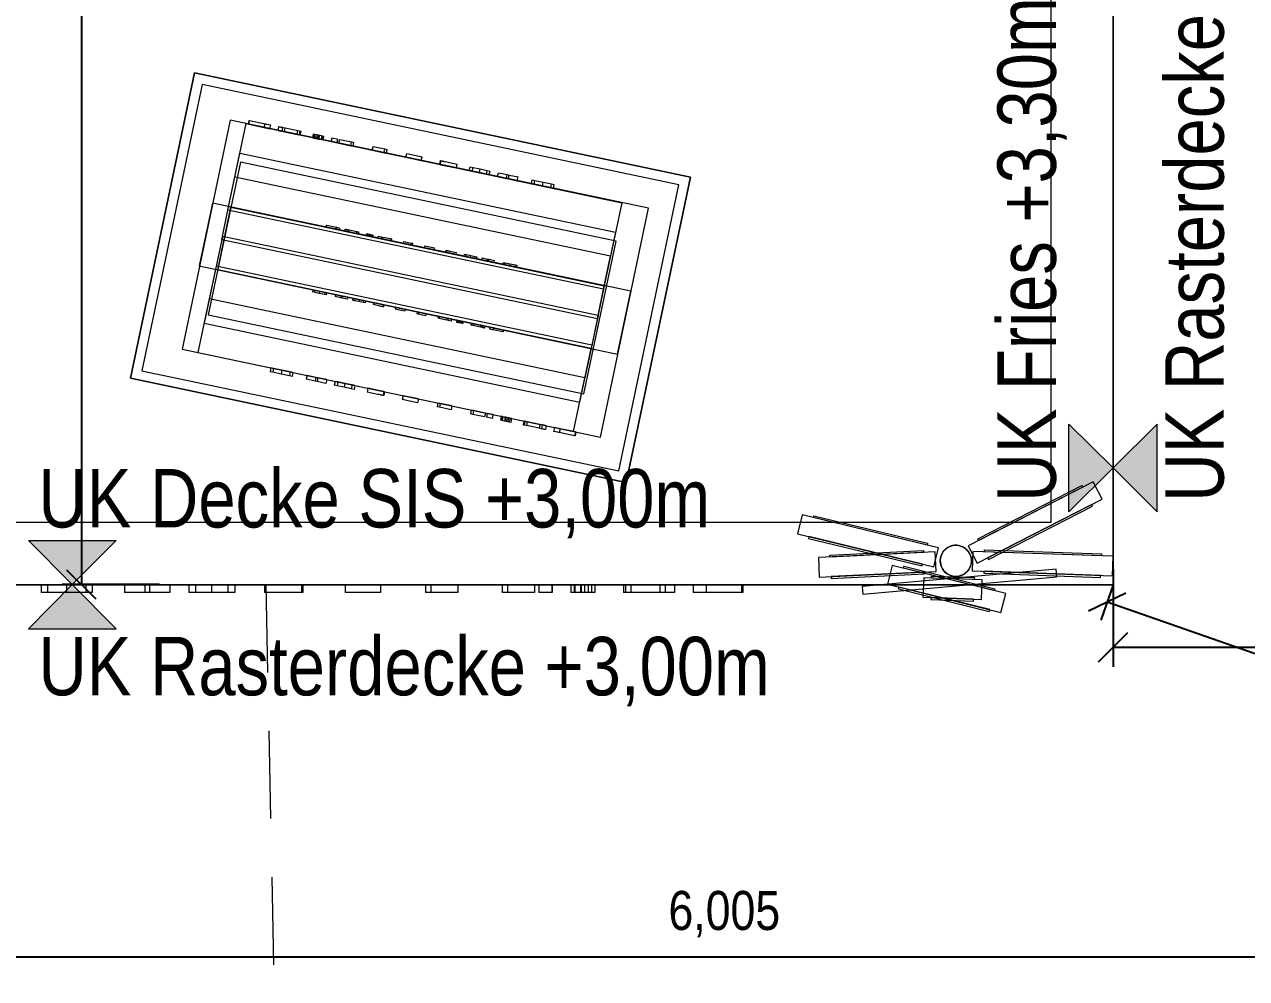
# Model space of a CAD drawing. Header units: millimetres. Extents: x 2027740 to 2136289, y -1533552 to -1491502.
# Drawn here: x 2064800 to 2067936, y -1504757 to -1502310 of the extents above; entities that cross this region are included whole.
import ezdxf
from ezdxf.enums import TextEntityAlignment as Align

# ---------------------------------------------------------------- set-up
doc = ezdxf.new("R2010")
doc.units = ezdxf.units.MM
doc.header["$MEASUREMENT"] = 0
doc.linetypes.add('DGN Style 2', pattern=[375.045563, 225.027338, -150.018225])
for name, color, linetype, lineweight in [('10_Einrichtung', 7, 'Continuous', 0), ('13_Ladenbau', 94, 'Continuous', 0), ('26_Deckenfries', 251, 'DGN Style 2', 13)]:
    doc.layers.add(name, color=color, linetype=linetype, lineweight=lineweight)
doc.styles.add('Rossmann', font='ARIALN.TTF', dxfattribs={"height": 100})
doc.styles.add('Style-Arial Narrow', font='ARIALN.TTF')
doc.dimstyles.new('Rossmann', dxfattribs={"dimtxt": 100, "dimasz": 75, "dimexe": 50, "dimexo": 0.0625, "dimgap": 50, "dimtad": 1, "dimdec": 3, "dimlfac": 0.001, "dimzin": 3, "dimtxsty": 'Rossmann', "dimcen": 0, "dimadec": 3, "dimazin": 0, "dimtfac": 1, "dimtdec": 0, "dimtofl": 0, "dimtmove": 0, "dimatfit": 1, "dimfxl": 200, "dimfxlon": 1, "dimfrac": 2, "dimtolj": 1, "dimtzin": 3, "dimarcsym": 0})

# ---------------------------------------------------------------- blocks, each defined once
blk = doc.blocks.new('*U40')
at = {"layer": '26_Deckenfries', "color": 132, "linetype": 'Continuous', "flags": 128}
for points in [[(-833.5, -6.4), (-945.9, 106.7), (-721, 106.7)], [(-833.5, -6.4), (-945.9, -119.4), (-721, -119.4)]]:
    blk.add_lwpolyline(points, close=True, dxfattribs=at)
at = {"layer": '26_Deckenfries', "color": 132, "linetype": 'Continuous', "extrusion": (0, 0, -1)}
blk.add_solid([(833.5, -6.4), (945.9, 106.7), (721, 106.7)], dxfattribs=at)
at = {"layer": '26_Deckenfries', "color": 132, "linetype": 'Continuous'}
blk.add_solid([(-833.5, -6.4), (-945.9, -119.4), (-721, -119.4)], dxfattribs=at)
at = {"layer": '26_Deckenfries', "color": 132, "style": 'Rossmann'}
for s, p in [('UK Fries +3,30m', (-920.2, 215.3)), ('UK Rasterdecke +3,00m', (-920.2, -215.3))]:
    blk.add_text(s, height=150, dxfattribs=at).set_placement(p, align=Align.MIDDLE_LEFT)
blk = doc.blocks.new('*U41')
at = {"layer": '26_Deckenfries', "color": 132, "linetype": 'Continuous', "flags": 128}
for points in [[(-833.5, -6.4), (-945.9, 106.7), (-721, 106.7)], [(-833.5, -6.4), (-945.9, -119.4), (-721, -119.4)]]:
    blk.add_lwpolyline(points, close=True, dxfattribs=at)
at = {"layer": '26_Deckenfries', "color": 132, "linetype": 'Continuous', "extrusion": (0, 0, -1)}
blk.add_solid([(833.5, -6.4), (945.9, 106.7), (721, 106.7)], dxfattribs=at)
at = {"layer": '26_Deckenfries', "color": 132, "linetype": 'Continuous'}
blk.add_solid([(-833.5, -6.4), (-945.9, -119.4), (-721, -119.4)], dxfattribs=at)
at = {"layer": '26_Deckenfries', "color": 132, "style": 'Rossmann'}
for s, p in [('UK Decke SIS +3,00m', (-920.2, 215.3)), ('UK Rasterdecke +3,00m', (-920.2, -215.3))]:
    blk.add_text(s, height=150, dxfattribs=at).set_placement(p, align=Align.MIDDLE_LEFT)
blk = doc.blocks.new('_Oblique')
at = {"color": 0, "linetype": 'ByBlock', "lineweight": -2}
blk.add_line((0.5, 0.5), (-0.5, -0.5), dxfattribs=at)
blk = doc.blocks.new('*D66')
at = {"layer": '10_Einrichtung', "color": 0, "linetype": 'ByBlock', "lineweight": -2, "transparency": 16777216}
for p, q in [((2063593.1, -1499842), (2063593.1, -1500092)), ((2067593.1, -1500242), (2067593.1, -1499992))]:
    blk.add_line(p, q, dxfattribs=at)
at = {"layer": '10_Einrichtung', "color": 0, "lineweight": -2, "transparency": 16777216}
blk.add_line((2067593.1, -1500042), (2063593.1, -1500042), dxfattribs=at)
at = {"layer": 'Defpoints', "color": 0, "lineweight": 0, "transparency": 16777216}
for p in [(2063593.1, -1498747), (2063593.1, -1500042), (2067593.1, -1503747.6)]:
    blk.add_point(p, dxfattribs=at)
at = {"layer": '10_Einrichtung', "color": 0, "lineweight": -2, "transparency": 16777216, "xscale": 75, "yscale": 75, "zscale": 75, "rotation": 180}
blk.add_blockref('_Oblique', (2063593.1, -1500042), dxfattribs=at)
at = {"layer": '10_Einrichtung', "color": 0, "lineweight": -2, "transparency": 16777216, "xscale": 75, "yscale": 75, "zscale": 75}
blk.add_blockref('_Oblique', (2067593.1, -1500042), dxfattribs=at)
at = {"layer": '10_Einrichtung', "color": 0, "transparency": 16777216, "insert": (2065593.1, -1499931.9), "char_height": 100, "attachment_point": 5, "style": 'Style-Arial Narrow'}
blk.add_mtext('\\A1;4,000', dxfattribs=at)
blk = doc.blocks.new('*D67')
at = {"layer": '10_Einrichtung', "color": 0, "linetype": 'ByBlock', "lineweight": -2, "transparency": 16777216}
for p, q in [((2065146.6, -1498747), (2064896.6, -1498747)), ((2065146.6, -1503747), (2064896.6, -1503747))]:
    blk.add_line(p, q, dxfattribs=at)
at = {"layer": '10_Einrichtung', "color": 0, "lineweight": -2, "transparency": 16777216}
blk.add_line((2064946.6, -1498747), (2064946.6, -1503747), dxfattribs=at)
at = {"layer": 'Defpoints', "color": 0, "lineweight": 0, "transparency": 16777216}
for p in [(2069438.2, -1498747), (2064946.6, -1503747), (2067518.2, -1503747)]:
    blk.add_point(p, dxfattribs=at)
at = {"layer": '10_Einrichtung', "color": 0, "lineweight": -2, "transparency": 16777216, "xscale": 75, "yscale": 75, "zscale": 75}
for p, rotation in [((2064946.6, -1498747), 90), ((2064946.6, -1503747), 270)]:
    blk.add_blockref('_Oblique', p, dxfattribs=dict(at, rotation=rotation))
at = {"layer": '10_Einrichtung', "color": 0, "transparency": 16777216, "insert": (2064836.5, -1501247), "char_height": 100, "attachment_point": 5, "rotation": 90, "style": 'Style-Arial Narrow'}
blk.add_mtext('\\A1;5,000', dxfattribs=at)
blk = doc.blocks.new('*D69')
at = {"layer": '10_Einrichtung', "color": 0, "linetype": 'ByBlock', "lineweight": -2, "transparency": 16777216}
for p, q in [((2070168.7, -1500792.7), (2070168.7, -1501042.7)), ((2067593.1, -1501192.7), (2067593.1, -1500942.7))]:
    blk.add_line(p, q, dxfattribs=at)
at = {"layer": '10_Einrichtung', "color": 0, "lineweight": -2, "transparency": 16777216}
blk.add_line((2067593.1, -1500992.7), (2070168.7, -1500992.7), dxfattribs=at)
at = {"layer": 'Defpoints', "color": 0, "lineweight": 0, "transparency": 16777216}
for p in [(2070168.7, -1500687), (2070168.7, -1500992.7), (2067593.1, -1503747.6)]:
    blk.add_point(p, dxfattribs=at)
at = {"layer": '10_Einrichtung', "color": 0, "lineweight": -2, "transparency": 16777216, "xscale": 75, "yscale": 75, "zscale": 75, "rotation": 180}
blk.add_blockref('_Oblique', (2067593.1, -1500992.7), dxfattribs=at)
at = {"layer": '10_Einrichtung', "color": 0, "lineweight": -2, "transparency": 16777216, "xscale": 75, "yscale": 75, "zscale": 75}
blk.add_blockref('_Oblique', (2070168.7, -1500992.7), dxfattribs=at)
at = {"layer": '10_Einrichtung', "color": 0, "transparency": 16777216, "insert": (2068880.9, -1500882.6), "char_height": 100, "attachment_point": 5, "style": 'Style-Arial Narrow'}
blk.add_mtext('\\A1;2,576', dxfattribs=at)
blk = doc.blocks.new('*D90')
at = {"layer": '10_Einrichtung', "color": 0, "linetype": 'ByBlock', "lineweight": -2, "transparency": 16777216}
for p, q in [((2067593.1, -1503707.6), (2067593.1, -1503957.6)), ((2069468.2, -1504107.6), (2069468.2, -1503857.6))]:
    blk.add_line(p, q, dxfattribs=at)
at = {"layer": '10_Einrichtung', "color": 0, "linetype": 'Continuous', "lineweight": -2, "transparency": 16777216}
blk.add_line((2067593.1, -1503907.6), (2069468.2, -1503907.6), dxfattribs=at)
at = {"layer": 'Defpoints', "color": 0, "linetype": 'Continuous', "lineweight": 0, "transparency": 16777216}
for p in [(2067593.1, -1503447.4), (2069468.2, -1503907.6), (2069468.2, -1504397)]:
    blk.add_point(p, dxfattribs=at)
at = {"layer": '10_Einrichtung', "color": 0, "linetype": 'Continuous', "lineweight": -2, "transparency": 16777216, "xscale": 75, "yscale": 75, "zscale": 75, "rotation": 180}
blk.add_blockref('_Oblique', (2067593.1, -1503907.6), dxfattribs=at)
at = {"layer": '10_Einrichtung', "color": 0, "linetype": 'Continuous', "lineweight": -2, "transparency": 16777216, "xscale": 75, "yscale": 75, "zscale": 75}
blk.add_blockref('_Oblique', (2069468.2, -1503907.6), dxfattribs=at)
at = {"layer": '10_Einrichtung', "color": 0, "linetype": 'Continuous', "transparency": 16777216, "insert": (2068530.7, -1503797.5), "char_height": 100, "attachment_point": 5, "style": 'Style-Arial Narrow'}
blk.add_mtext('\\A1;1,875', dxfattribs=at)
blk = doc.blocks.new('*D159')
at = {"layer": '10_Einrichtung', "color": 0, "linetype": 'ByBlock', "lineweight": -2, "transparency": 16777216}
for p, q in [((2067593.1, -1503747.6), (2067561.4, -1503838.4)), ((2069468.2, -1504397.1), (2069434.9, -1504492.5))]:
    blk.add_line(p, q, dxfattribs=at)
at = {"layer": '10_Einrichtung', "color": 0, "lineweight": -2, "transparency": 16777216}
blk.add_line((2067577.9, -1503791.2), (2069451.4, -1504445.2), dxfattribs=at)
at = {"layer": 'Defpoints', "color": 0, "lineweight": 0, "transparency": 16777216}
for p in [(2067593.1, -1503747.6), (2069468.2, -1504397), (2069451.4, -1504445.2)]:
    blk.add_point(p, dxfattribs=at)
at = {"layer": '10_Einrichtung', "color": 0, "lineweight": -2, "transparency": 16777216, "xscale": 75, "yscale": 75, "zscale": 75}
for p, rotation in [((2067577.9, -1503791.2), 160.7543123008856), ((2069451.4, -1504445.2), 340.7543123008857)]:
    blk.add_blockref('_Oblique', p, dxfattribs=dict(at, rotation=rotation))
at = {"layer": '10_Einrichtung', "color": 0, "transparency": 16777216, "insert": (2068550.9, -1504014.3), "char_height": 100, "attachment_point": 5, "rotation": 340.7543, "style": 'Style-Arial Narrow'}
blk.add_mtext('\\A1;1,984', dxfattribs=at)
blk = doc.blocks.new('*D620')
at = {"layer": '13_Ladenbau', "color": 0, "linetype": 'ByBlock', "lineweight": -2, "transparency": 16777216}
for p, q in [((2063593.1, -1504502.2), (2063593.1, -1504752.2)), ((2069598.2, -1504502.2), (2069598.2, -1504752.2))]:
    blk.add_line(p, q, dxfattribs=at)
at = {"layer": '13_Ladenbau', "color": 0, "lineweight": -2, "transparency": 16777216}
blk.add_line((2069598.2, -1504702.2), (2063593.1, -1504702.2), dxfattribs=at)
at = {"layer": 'Defpoints', "color": 0, "lineweight": 0, "transparency": 16777216}
for p in [(2063593.1, -1504297), (2069598.2, -1504297), (2063593.1, -1504702.2)]:
    blk.add_point(p, dxfattribs=at)
at = {"layer": '13_Ladenbau', "color": 0, "lineweight": -2, "transparency": 16777216, "xscale": 75, "yscale": 75, "zscale": 75, "rotation": 180}
blk.add_blockref('_Oblique', (2063593.1, -1504702.2), dxfattribs=at)
at = {"layer": '13_Ladenbau', "color": 0, "lineweight": -2, "transparency": 16777216, "xscale": 75, "yscale": 75, "zscale": 75}
blk.add_blockref('_Oblique', (2069598.2, -1504702.2), dxfattribs=at)
at = {"layer": '13_Ladenbau', "color": 0, "transparency": 16777216, "insert": (2066595.7, -1504592.1), "char_height": 100, "attachment_point": 5, "style": 'Style-Arial Narrow'}
blk.add_mtext('\\A1;6,005', dxfattribs=at)
blk = doc.blocks.new('Logo Maybelline_1')
at = {"color": 0, "linetype": 'Continuous', "lineweight": -2, "ltscale": 0.01}
for p, q in [((0.07, 0), (0, 0)), ((0, 0), (0, -0.1)), ((0.29, 0), (0.07, 0)), ((0.07, 0), (0.07, -0.1)), ((0.509, 0), (0.29, 0)), ((0.29, 0), (0.29, -0.1)), ((0.579, 0), (0.509, 0)), ((0.509, 0), (0.509, -0.1)), ((0.579, 0), (0.579, -0.1)), ((1.181, 0), (0.95, 0)), ((0.95, 0), (0.95, -0.1)), ((1.235, 0), (1.181, 0)), ((1.181, 0), (1.181, -0.1)), ((1.465, 0), (1.235, 0)), ((1.235, 0), (1.235, -0.1)), ((1.465, 0), (1.465, -0.1)), ((1.758, 0), (1.684, 0)), ((1.684, 0), (1.684, -0.1)), ((1.942, 0), (1.758, 0)), ((1.758, 0), (1.758, -0.1)), ((2.129, 0), (1.942, 0)), ((1.942, 0), (1.942, -0.1)), ((2.207, 0), (2.129, 0)), ((2.129, 0), (2.129, -0.1)), ((2.207, 0), (2.207, -0.1)), ((2.825, 0), (2.545, 0)), ((2.545, 0), (2.545, -0.1)), ((2.862, 0), (2.825, 0)), ((2.893, 0), (2.862, 0)), ((2.907, 0), (2.893, 0)), ((2.912, 0), (2.907, 0)), ((2.928, 0), (2.912, 0)), ((2.942, 0), (2.928, 0)), ((2.952, 0), (2.942, 0)), ((2.96, 0), (2.952, 0)), ((2.962, 0), (2.96, 0)), ((2.967, 0), (2.962, 0)), ((2.975, 0), (2.967, 0)), ((2.967, 0), (2.967, 0)), ((2.967, 0), (2.967, -0.1)), ((2.977, 0), (2.975, 0)), ((2.982, 0), (2.977, 0)), ((2.983, 0), (2.982, 0)), ((2.983, 0), (2.983, -0.1)), ((3.869, 0), (3.466, 0)), ((3.466, 0), (3.466, -0.1)), ((3.869, 0), (3.869, -0.1)), ((4.441, 0), (4.38, 0)), ((4.38, 0), (4.38, -0.1)), ((4.75, 0), (4.441, 0)), ((4.441, 0), (4.441, -0.1)), ((4.75, 0), (4.75, -0.1)), ((5.316, 0), (5.255, 0)), ((5.255, 0), (5.255, -0.1)), ((5.255, 0), (5.255, 0)), ((5.255, 0), (5.255, -0.1)), ((5.625, 0), (5.316, 0)), ((5.316, 0), (5.316, -0.1)), ((5.625, 0), (5.625, -0.1)), ((5.824, 0), (5.674, 0)), ((5.674, 0), (5.674, -0.1)), ((5.826, 0), (5.824, 0)), ((5.824, 0), (5.824, -0.1)), ((5.826, 0), (5.826, -0.1)), ((6.077, 0), (6.04, 0)), ((6.04, 0), (6.04, -0.1)), ((6.086, 0), (6.077, 0)), ((6.077, 0), (6.077, -0.1)), ((6.148, 0), (6.086, 0)), ((6.086, 0), (6.086, -0.1)), ((6.148, 0), (6.148, -0.1)), ((6.157, 0), (6.148, 0)), ((6.194, 0), (6.157, 0)), ((6.157, 0), (6.157, -0.1)), ((6.235, 0), (6.194, 0)), ((6.194, 0), (6.194, -0.1)), ((6.236, 0), (6.235, 0)), ((6.235, 0), (6.235, -0.1)), ((6.274, 0), (6.236, 0)), ((6.236, 0), (6.236, -0.1)), ((6.312, 0), (6.274, 0)), ((6.274, 0), (6.274, -0.1)), ((6.312, 0), (6.312, -0.1)), ((6.662, 0), (6.639, 0)), ((6.639, 0), (6.639, -0.1)), ((6.723, 0), (6.662, 0)), ((6.662, 0), (6.662, -0.1)), ((7.053, 0), (6.723, 0)), ((6.723, 0), (6.723, -0.1)), ((7.114, 0), (7.053, 0)), ((7.053, 0), (7.053, -0.1)), ((7.114, 0), (7.114, -0.1)), ((7.133, 0), (7.114, 0)), ((7.156, 0), (7.133, 0)), ((7.167, 0), (7.156, 0)), ((7.172, 0), (7.167, 0)), ((7.186, 0), (7.172, 0)), ((7.197, 0), (7.186, 0)), ((7.202, 0), (7.197, 0)), ((7.207, 0), (7.202, 0)), ((7.214, 0), (7.207, 0)), ((7.219, 0), (7.214, 0)), ((7.221, 0), (7.219, 0)), ((7.221, 0), (7.221, -0.1)), ((7.538, 0), (7.435, 0)), ((7.435, 0), (7.435, -0.1)), ((7.546, 0), (7.538, 0)), ((7.563, 0), (7.546, 0)), ((7.578, 0), (7.563, 0)), ((7.584, 0), (7.578, 0)), ((7.987, 0), (7.584, 0)), ((7.584, 0), (7.584, -0.1)), ((7.987, 0), (7.987, -0.1)), ((7.994, 0), (7.987, 0)), ((8, 0), (7.994, 0)), ((7.994, 0), (7.994, -0.1)), ((8, 0), (8, -0.1)), ((0.07, -0.1), (0, -0.1)), ((0.29, -0.1), (0.07, -0.1)), ((0.509, -0.1), (0.29, -0.1)), ((0.579, -0.1), (0.509, -0.1)), ((1.181, -0.1), (0.95, -0.1)), ((1.235, -0.1), (1.181, -0.1)), ((1.465, -0.1), (1.235, -0.1)), ((1.758, -0.1), (1.684, -0.1)), ((1.942, -0.1), (1.758, -0.1)), ((2.129, -0.1), (1.942, -0.1)), ((2.207, -0.1), (2.129, -0.1)), ((2.825, -0.1), (2.545, -0.1)), ((2.862, -0.1), (2.825, -0.1)), ((2.893, -0.1), (2.862, -0.1)), ((2.907, -0.1), (2.893, -0.1)), ((2.912, -0.1), (2.907, -0.1)), ((2.928, -0.1), (2.912, -0.1)), ((2.942, -0.1), (2.928, -0.1)), ((2.952, -0.1), (2.942, -0.1)), ((2.96, -0.1), (2.952, -0.1)), ((2.962, -0.1), (2.96, -0.1)), ((2.967, -0.1), (2.962, -0.1)), ((2.975, -0.1), (2.967, -0.1)), ((2.967, -0.1), (2.967, -0.1)), ((2.977, -0.1), (2.975, -0.1)), ((2.982, -0.1), (2.977, -0.1)), ((2.983, -0.1), (2.982, -0.1)), ((3.869, -0.1), (3.466, -0.1)), ((4.441, -0.1), (4.38, -0.1)), ((4.75, -0.1), (4.441, -0.1)), ((5.316, -0.1), (5.255, -0.1)), ((5.255, -0.1), (5.255, -0.1)), ((5.625, -0.1), (5.316, -0.1)), ((5.824, -0.1), (5.674, -0.1)), ((5.826, -0.1), (5.824, -0.1)), ((6.077, -0.1), (6.04, -0.1)), ((6.086, -0.1), (6.077, -0.1)), ((6.148, -0.1), (6.086, -0.1)), ((6.157, -0.1), (6.148, -0.1)), ((6.194, -0.1), (6.157, -0.1)), ((6.235, -0.1), (6.194, -0.1)), ((6.236, -0.1), (6.235, -0.1)), ((6.274, -0.1), (6.236, -0.1)), ((6.312, -0.1), (6.274, -0.1)), ((6.662, -0.1), (6.639, -0.1)), ((6.723, -0.1), (6.662, -0.1)), ((7.053, -0.1), (6.723, -0.1)), ((7.114, -0.1), (7.053, -0.1)), ((7.133, -0.1), (7.114, -0.1)), ((7.156, -0.1), (7.133, -0.1)), ((7.167, -0.1), (7.156, -0.1)), ((7.172, -0.1), (7.167, -0.1)), ((7.186, -0.1), (7.172, -0.1)), ((7.197, -0.1), (7.186, -0.1)), ((7.202, -0.1), (7.197, -0.1)), ((7.207, -0.1), (7.202, -0.1)), ((7.214, -0.1), (7.207, -0.1)), ((7.219, -0.1), (7.214, -0.1)), ((7.221, -0.1), (7.219, -0.1)), ((7.538, -0.1), (7.435, -0.1)), ((7.546, -0.1), (7.538, -0.1)), ((7.563, -0.1), (7.546, -0.1)), ((7.578, -0.1), (7.563, -0.1)), ((7.584, -0.1), (7.578, -0.1)), ((7.987, -0.1), (7.584, -0.1)), ((7.994, -0.1), (7.987, -0.1)), ((8, -0.1), (7.994, -0.1))]:
    blk.add_line(p, q, dxfattribs=at)
blk = doc.blocks.new('Logo Maybelline_2_1')
at = {"color": 0, "linetype": 'Continuous', "lineweight": -2, "ltscale": 0.01}
for p, q in [((0.044, 0), (0, 0)), ((0, 0), (0, -0.05)), ((0.181, 0), (0.044, 0)), ((0.044, 0), (0.044, -0.05)), ((0.318, 0), (0.181, 0)), ((0.181, 0), (0.181, -0.05)), ((0.362, 0), (0.318, 0)), ((0.318, 0), (0.318, -0.05)), ((0.362, 0), (0.362, -0.05)), ((0.738, 0), (0.594, 0)), ((0.594, 0), (0.594, -0.05)), ((0.772, 0), (0.738, 0)), ((0.738, 0), (0.738, -0.05)), ((0.916, 0), (0.772, 0)), ((0.772, 0), (0.772, -0.05)), ((0.916, 0), (0.916, -0.05)), ((1.099, 0), (1.052, 0)), ((1.052, 0), (1.052, -0.05)), ((1.214, 0), (1.099, 0)), ((1.099, 0), (1.099, -0.05)), ((1.331, 0), (1.214, 0)), ((1.214, 0), (1.214, -0.05)), ((1.379, 0), (1.331, 0)), ((1.331, 0), (1.331, -0.05)), ((1.379, 0), (1.379, -0.05)), ((1.765, 0), (1.59, 0)), ((1.59, 0), (1.59, -0.05)), ((1.789, 0), (1.765, 0)), ((1.808, 0), (1.789, 0)), ((1.817, 0), (1.808, 0)), ((1.82, 0), (1.817, 0)), ((1.83, 0), (1.82, 0)), ((1.838, 0), (1.83, 0)), ((1.845, 0), (1.838, 0)), ((1.85, 0), (1.845, 0)), ((1.851, 0), (1.85, 0)), ((1.854, 0), (1.851, 0)), ((1.859, 0), (1.854, 0)), ((1.854, 0), (1.854, 0)), ((1.854, 0), (1.854, -0.05)), ((1.861, 0), (1.859, 0)), ((1.864, 0), (1.861, 0)), ((1.864, 0), (1.864, 0)), ((1.864, 0), (1.864, -0.05)), ((2.418, 0), (2.166, 0)), ((2.166, 0), (2.166, -0.05)), ((2.418, 0), (2.418, -0.05)), ((2.776, 0), (2.737, 0)), ((2.737, 0), (2.737, -0.05)), ((2.968, 0), (2.776, 0)), ((2.776, 0), (2.776, -0.05)), ((2.968, 0), (2.968, -0.05)), ((3.323, 0), (3.284, 0)), ((3.284, 0), (3.284, -0.05)), ((3.515, 0), (3.323, 0)), ((3.323, 0), (3.323, -0.05)), ((3.515, 0), (3.515, -0.05)), ((3.64, 0), (3.546, 0)), ((3.546, 0), (3.546, -0.05)), ((3.641, 0), (3.64, 0)), ((3.64, 0), (3.64, -0.05)), ((3.641, 0), (3.641, -0.05)), ((3.798, 0), (3.775, 0)), ((3.775, 0), (3.775, -0.05)), ((3.804, 0), (3.798, 0)), ((3.798, 0), (3.798, -0.05)), ((3.842, 0), (3.804, 0)), ((3.804, 0), (3.804, -0.05)), ((3.842, 0), (3.842, -0.05)), ((3.848, 0), (3.842, 0)), ((3.871, 0), (3.848, 0)), ((3.848, 0), (3.848, -0.05)), ((3.897, 0), (3.871, 0)), ((3.871, 0), (3.871, -0.05)), ((3.922, 0), (3.897, 0)), ((3.897, 0), (3.897, 0)), ((3.897, 0), (3.897, -0.05)), ((3.897, 0), (3.897, -0.05)), ((3.945, 0), (3.922, 0)), ((3.922, 0), (3.922, -0.05)), ((3.945, 0), (3.945, -0.05)), ((4.164, 0), (4.149, 0)), ((4.149, 0), (4.149, -0.05)), ((4.202, 0), (4.164, 0)), ((4.164, 0), (4.164, -0.05)), ((4.408, 0), (4.202, 0)), ((4.202, 0), (4.202, -0.05)), ((4.446, 0), (4.408, 0)), ((4.408, 0), (4.408, -0.05)), ((4.446, 0), (4.446, -0.05)), ((4.458, 0), (4.446, 0)), ((4.472, 0), (4.458, 0)), ((4.479, 0), (4.472, 0)), ((4.483, 0), (4.479, 0)), ((4.491, 0), (4.483, 0)), ((4.498, 0), (4.491, 0)), ((4.501, 0), (4.498, 0)), ((4.504, 0), (4.501, 0)), ((4.509, 0), (4.504, 0)), ((4.512, 0), (4.509, 0)), ((4.513, 0), (4.512, 0)), ((4.513, 0), (4.513, -0.05)), ((4.711, 0), (4.647, 0)), ((4.647, 0), (4.647, -0.05)), ((4.716, 0), (4.711, 0)), ((4.727, 0), (4.716, 0)), ((4.737, 0), (4.727, 0)), ((4.74, 0), (4.737, 0)), ((4.992, 0), (4.74, 0)), ((4.74, 0), (4.74, -0.05)), ((4.992, 0), (4.992, -0.05)), ((4.996, 0), (4.992, 0)), ((5, 0), (4.996, 0)), ((4.996, 0), (4.996, -0.05)), ((5, 0), (5, -0.05)), ((0.044, -0.05), (0, -0.05)), ((0.181, -0.05), (0.044, -0.05)), ((0.318, -0.05), (0.181, -0.05)), ((0.362, -0.05), (0.318, -0.05)), ((0.738, -0.05), (0.594, -0.05)), ((0.772, -0.05), (0.738, -0.05)), ((0.916, -0.05), (0.772, -0.05)), ((1.099, -0.05), (1.052, -0.05)), ((1.214, -0.05), (1.099, -0.05)), ((1.331, -0.05), (1.214, -0.05)), ((1.379, -0.05), (1.331, -0.05)), ((1.765, -0.05), (1.59, -0.05)), ((1.789, -0.05), (1.765, -0.05)), ((1.808, -0.05), (1.789, -0.05)), ((1.817, -0.05), (1.808, -0.05)), ((1.82, -0.05), (1.817, -0.05)), ((1.83, -0.05), (1.82, -0.05)), ((1.838, -0.05), (1.83, -0.05)), ((1.845, -0.05), (1.838, -0.05)), ((1.85, -0.05), (1.845, -0.05)), ((1.851, -0.05), (1.85, -0.05)), ((1.854, -0.05), (1.851, -0.05)), ((1.859, -0.05), (1.854, -0.05)), ((1.854, -0.05), (1.854, -0.05)), ((1.861, -0.05), (1.859, -0.05)), ((1.864, -0.05), (1.861, -0.05)), ((1.864, -0.05), (1.864, -0.05)), ((2.418, -0.05), (2.166, -0.05)), ((2.776, -0.05), (2.737, -0.05)), ((2.968, -0.05), (2.776, -0.05)), ((3.323, -0.05), (3.284, -0.05)), ((3.515, -0.05), (3.323, -0.05)), ((3.64, -0.05), (3.546, -0.05)), ((3.641, -0.05), (3.64, -0.05)), ((3.798, -0.05), (3.775, -0.05)), ((3.804, -0.05), (3.798, -0.05)), ((3.842, -0.05), (3.804, -0.05)), ((3.848, -0.05), (3.842, -0.05)), ((3.871, -0.05), (3.848, -0.05)), ((3.897, -0.05), (3.871, -0.05)), ((3.922, -0.05), (3.897, -0.05)), ((3.897, -0.05), (3.897, -0.05)), ((3.945, -0.05), (3.922, -0.05)), ((4.164, -0.05), (4.149, -0.05)), ((4.202, -0.05), (4.164, -0.05)), ((4.408, -0.05), (4.202, -0.05)), ((4.446, -0.05), (4.408, -0.05)), ((4.458, -0.05), (4.446, -0.05)), ((4.472, -0.05), (4.458, -0.05)), ((4.479, -0.05), (4.472, -0.05)), ((4.483, -0.05), (4.479, -0.05)), ((4.491, -0.05), (4.483, -0.05)), ((4.498, -0.05), (4.491, -0.05)), ((4.501, -0.05), (4.498, -0.05)), ((4.504, -0.05), (4.501, -0.05)), ((4.509, -0.05), (4.504, -0.05)), ((4.512, -0.05), (4.509, -0.05)), ((4.513, -0.05), (4.512, -0.05)), ((4.711, -0.05), (4.647, -0.05)), ((4.716, -0.05), (4.711, -0.05)), ((4.727, -0.05), (4.716, -0.05)), ((4.737, -0.05), (4.727, -0.05)), ((4.74, -0.05), (4.737, -0.05)), ((4.992, -0.05), (4.74, -0.05)), ((4.996, -0.05), (4.992, -0.05)), ((5, -0.05), (4.996, -0.05))]:
    blk.add_line(p, q, dxfattribs=at)
blk = doc.blocks.new('Logo Maybelline_3_1')
at = {"color": 0, "linetype": 'Continuous', "lineweight": -2, "ltscale": 0.01}
for p, q in [((0.158, 0), (0, 0)), ((0, 0), (0, -0.2)), ((0.652, 0), (0.158, 0)), ((0.158, 0), (0.158, -0.2)), ((1.146, 0), (0.652, 0)), ((0.652, 0), (0.652, -0.2)), ((1.303, 0), (1.146, 0)), ((1.146, 0), (1.146, -0.2)), ((1.303, 0), (1.303, -0.2)), ((2.657, 0), (2.138, 0)), ((2.138, 0), (2.138, -0.2)), ((2.779, 0), (2.657, 0)), ((2.657, 0), (2.657, -0.2)), ((3.297, 0), (2.779, 0)), ((2.779, 0), (2.779, -0.2)), ((3.297, 0), (3.297, -0.2)), ((3.955, 0), (3.788, 0)), ((3.788, 0), (3.788, -0.2)), ((4.369, 0), (3.955, 0)), ((3.955, 0), (3.955, -0.2)), ((4.791, 0), (4.369, 0)), ((4.369, 0), (4.369, -0.2)), ((4.966, 0), (4.791, 0)), ((4.791, 0), (4.791, -0.2)), ((4.966, 0), (4.966, -0.2)), ((6.355, 0), (5.726, 0)), ((5.726, 0), (5.726, -0.2)), ((6.44, 0), (6.355, 0)), ((6.509, 0), (6.44, 0)), ((6.541, 0), (6.509, 0)), ((6.553, 0), (6.541, 0)), ((6.588, 0), (6.553, 0)), ((6.618, 0), (6.588, 0)), ((6.643, 0), (6.618, 0)), ((6.66, 0), (6.643, 0)), ((6.665, 0), (6.66, 0)), ((6.675, 0), (6.665, 0)), ((6.676, 0), (6.675, 0)), ((6.675, 0), (6.675, -0.2)), ((6.694, 0), (6.676, 0)), ((6.699, 0), (6.694, 0)), ((6.71, 0), (6.699, 0)), ((6.711, 0), (6.71, 0)), ((6.711, 0), (6.711, -0.2)), ((8.705, 0), (7.799, 0)), ((7.799, 0), (7.799, -0.2)), ((8.705, 0), (8.705, -0.2)), ((9.992, 0), (9.855, 0)), ((9.855, 0), (9.855, -0.2)), ((10.687, 0), (9.992, 0)), ((9.992, 0), (9.992, -0.2)), ((10.687, 0), (10.687, -0.2)), ((11.824, 0), (11.823, 0)), ((11.823, 0), (11.823, -0.2)), ((11.961, 0), (11.824, 0)), ((11.824, 0), (11.824, -0.2)), ((12.655, 0), (11.961, 0)), ((11.961, 0), (11.961, -0.2)), ((12.655, 0), (12.655, -0.2)), ((13.103, 0), (12.766, 0)), ((12.766, 0), (12.766, -0.2)), ((13.108, 0), (13.103, 0)), ((13.103, 0), (13.103, -0.2)), ((13.108, 0), (13.108, -0.2)), ((13.673, 0), (13.589, 0)), ((13.589, 0), (13.589, -0.2)), ((13.694, 0), (13.673, 0)), ((13.673, 0), (13.673, -0.2)), ((13.832, 0), (13.694, 0)), ((13.694, 0), (13.694, -0.2)), ((13.832, 0), (13.832, -0.2)), ((13.853, 0), (13.832, 0)), ((13.937, 0), (13.853, 0)), ((13.853, 0), (13.853, -0.2)), ((14.029, 0), (13.937, 0)), ((13.937, 0), (13.937, -0.2)), ((14.03, 0), (14.029, 0)), ((14.029, 0), (14.029, -0.2)), ((14.118, 0), (14.03, 0)), ((14.03, 0), (14.03, -0.2)), ((14.201, 0), (14.118, 0)), ((14.118, 0), (14.118, -0.2)), ((14.201, 0), (14.201, -0.2)), ((14.989, 0), (14.937, 0)), ((14.937, 0), (14.937, -0.2)), ((15.126, 0), (14.989, 0)), ((14.989, 0), (14.989, -0.2)), ((15.869, 0), (15.126, 0)), ((15.126, 0), (15.126, -0.2)), ((16.006, 0), (15.869, 0)), ((15.869, 0), (15.869, -0.2)), ((16.006, 0), (16.006, -0.2)), ((16.049, 0), (16.006, 0)), ((16.1, 0), (16.049, 0)), ((16.125, 0), (16.1, 0)), ((16.138, 0), (16.125, 0)), ((16.168, 0), (16.138, 0)), ((16.194, 0), (16.168, 0)), ((16.205, 0), (16.194, 0)), ((16.216, 0), (16.205, 0)), ((16.231, 0), (16.216, 0)), ((16.242, 0), (16.231, 0)), ((16.247, 0), (16.242, 0)), ((16.247, 0), (16.247, -0.2)), ((16.96, 0), (16.729, 0)), ((16.729, 0), (16.729, -0.2)), ((16.979, 0), (16.96, 0)), ((17.016, 0), (16.979, 0)), ((17.052, 0), (17.016, 0)), ((17.064, 0), (17.052, 0)), ((17.97, 0), (17.064, 0)), ((17.064, 0), (17.064, -0.2)), ((17.97, 0), (17.97, -0.2)), ((17.987, 0), (17.97, 0)), ((18, 0), (17.987, 0)), ((17.987, 0), (17.987, -0.2)), ((18, 0), (18, -0.2)), ((0.158, -0.2), (0, -0.2)), ((0.652, -0.2), (0.158, -0.2)), ((1.146, -0.2), (0.652, -0.2)), ((1.303, -0.2), (1.146, -0.2)), ((2.657, -0.2), (2.138, -0.2)), ((2.779, -0.2), (2.657, -0.2)), ((3.297, -0.2), (2.779, -0.2)), ((3.955, -0.2), (3.788, -0.2)), ((4.369, -0.2), (3.955, -0.2)), ((4.791, -0.2), (4.369, -0.2)), ((4.966, -0.2), (4.791, -0.2)), ((6.355, -0.2), (5.726, -0.2)), ((6.44, -0.2), (6.355, -0.2)), ((6.509, -0.2), (6.44, -0.2)), ((6.541, -0.2), (6.509, -0.2)), ((6.553, -0.2), (6.541, -0.2)), ((6.588, -0.2), (6.553, -0.2)), ((6.618, -0.2), (6.588, -0.2)), ((6.643, -0.2), (6.618, -0.2)), ((6.66, -0.2), (6.643, -0.2)), ((6.665, -0.2), (6.66, -0.2)), ((6.675, -0.2), (6.665, -0.2)), ((6.676, -0.2), (6.675, -0.2)), ((6.694, -0.2), (6.676, -0.2)), ((6.699, -0.2), (6.694, -0.2)), ((6.71, -0.2), (6.699, -0.2)), ((6.711, -0.2), (6.71, -0.2)), ((8.705, -0.2), (7.799, -0.2)), ((9.992, -0.2), (9.855, -0.2)), ((10.687, -0.2), (9.992, -0.2)), ((11.824, -0.2), (11.823, -0.2)), ((11.961, -0.2), (11.824, -0.2)), ((12.655, -0.2), (11.961, -0.2)), ((13.103, -0.2), (12.766, -0.2)), ((13.108, -0.2), (13.103, -0.2)), ((13.673, -0.2), (13.589, -0.2)), ((13.694, -0.2), (13.673, -0.2)), ((13.832, -0.2), (13.694, -0.2)), ((13.853, -0.2), (13.832, -0.2)), ((13.937, -0.2), (13.853, -0.2)), ((14.029, -0.2), (13.937, -0.2)), ((14.03, -0.2), (14.029, -0.2)), ((14.118, -0.2), (14.03, -0.2)), ((14.201, -0.2), (14.118, -0.2)), ((14.989, -0.2), (14.937, -0.2)), ((15.126, -0.2), (14.989, -0.2)), ((15.869, -0.2), (15.126, -0.2)), ((16.006, -0.2), (15.869, -0.2)), ((16.049, -0.2), (16.006, -0.2)), ((16.1, -0.2), (16.049, -0.2)), ((16.125, -0.2), (16.1, -0.2)), ((16.138, -0.2), (16.125, -0.2)), ((16.168, -0.2), (16.138, -0.2)), ((16.194, -0.2), (16.168, -0.2)), ((16.205, -0.2), (16.194, -0.2)), ((16.216, -0.2), (16.205, -0.2)), ((16.231, -0.2), (16.216, -0.2)), ((16.242, -0.2), (16.231, -0.2)), ((16.247, -0.2), (16.242, -0.2)), ((16.96, -0.2), (16.729, -0.2)), ((16.979, -0.2), (16.96, -0.2)), ((17.016, -0.2), (16.979, -0.2)), ((17.052, -0.2), (17.016, -0.2)), ((17.064, -0.2), (17.052, -0.2)), ((17.97, -0.2), (17.064, -0.2)), ((17.987, -0.2), (17.97, -0.2)), ((18, -0.2), (17.987, -0.2))]:
    blk.add_line(p, q, dxfattribs=at)

msp = doc.modelspace()

# ---------------------------------------------------------------- linework, layer by layer
at = {"layer": '10_Einrichtung', "linetype": 'Continuous', "lineweight": 0, "flags": 128}
for points in [[(2063593.1053, -1498747.5709), (2067593.1053, -1498747.5709), (2067593.1053, -1503747.571), (2063593.1053, -1503747.571)], [(2063593.1053, -1503747.5709), (2067593.1053, -1503747.5709), (2067593.1053, -1498747.5709), (2063593.1053, -1498747.5709)], [(2063593.1053, -1503747.5692), (2067593.1053, -1503747.5692), (2067593.1053, -1498748.1414), (2063593.1053, -1498748.1414)], [(2066508.7689, -1502702.0764), (2066344.1544, -1503484.957), (2065071.9734, -1503217.4585), (2065236.5879, -1502434.5779)], [(2066287.7332, -1502980.5733), (2066253.9373, -1503141.3012), (2065295.8871, -1502939.8542), (2065329.7057, -1502779.0183)], [(2067244.426, -1503691.7068), (2067564.9469, -1503527.7972), (2067542.1816, -1503483.2804), (2067221.6608, -1503647.19)], [(2067246.0943, -1503629.0792), (2067513.195, -1503492.4879), (2067515.4716, -1503496.9396), (2067248.3708, -1503633.5309)], [(2067273.4126, -1503682.4994), (2067540.5133, -1503545.908), (2067538.2368, -1503541.4564), (2067271.1361, -1503678.0477)], [(2066783.7049, -1503616.5544), (2067133.6326, -1503701.1157), (2067145.3772, -1503652.5146), (2066795.4495, -1503567.9533)], [(2066825.7846, -1503570.14), (2067117.391, -1503640.6077), (2067116.2165, -1503645.4678), (2066824.6101, -1503575.0001)], [(2066811.691, -1503628.4613), (2067103.2975, -1503698.929), (2067104.4719, -1503694.0689), (2066812.8655, -1503623.6012)], [(2066839.462, -1503727.6752), (2067139.1121, -1503713.1893), (2067136.6978, -1503663.2477), (2066837.0477, -1503677.7336)], [(2066866.7713, -1503671.2908), (2067106.4913, -1503659.7021), (2067106.7328, -1503664.6962), (2066867.0127, -1503676.285)], [(2067231.5823, -1503711.8027), (2067591.3639, -1503724.3412), (2067593.1053, -1503674.3715), (2067233.3237, -1503661.8331)], [(2067263.4797, -1503657.881), (2067563.2977, -1503668.3297), (2067563.1235, -1503673.3267), (2067263.3055, -1503662.8779)], [(2066869.6685, -1503731.2208), (2067109.5931, -1503719.6222), (2067109.3516, -1503714.628), (2066869.427, -1503726.2266)], [(2066950.9589, -1503771.6399), (2067448.9753, -1503727.1468), (2067447.1956, -1503707.2261), (2066949.1792, -1503751.7192)], [(2067014.3411, -1503746.0983), (2067305.5508, -1503818.1879), (2067317.5657, -1503769.653), (2067026.356, -1503697.5634)], [(2067056.6785, -1503699.9188), (2067289.6462, -1503757.5905), (2067288.4447, -1503762.444), (2067055.477, -1503704.7723)], [(2067261.3899, -1503717.8446), (2067561.2079, -1503728.2933), (2067561.3821, -1503723.2963), (2067261.5641, -1503712.8476)], [(2067105.4605, -1503779.4943), (2067255.3695, -1503784.7187), (2067257.111, -1503734.749), (2067107.202, -1503729.5247)], [(2067127.364, -1503725.2243), (2067237.2973, -1503729.0555), (2067237.1231, -1503734.0525), (2067127.1898, -1503730.2213)], [(2067042.2606, -1503758.1608), (2067275.4271, -1503815.8817), (2067276.6286, -1503811.0282), (2067043.462, -1503753.3073)], [(2067125.2742, -1503785.1879), (2067235.2075, -1503789.0191), (2067235.3817, -1503784.0221), (2067125.4484, -1503780.1909)]]:
    msp.add_lwpolyline(points, close=True, dxfattribs=at)
for points in [[(2067433.1053, -1498747.5709), (2067433.1053, -1503587.571)], [(2065236.5879, -1502434.5779), (2065071.9734, -1503217.4585)], [(2065236.5879, -1502434.5779), (2065071.9734, -1503217.4585)], [(2066508.7689, -1502702.0764), (2065236.5879, -1502434.5779)], [(2066508.7689, -1502702.0764), (2065236.5879, -1502434.5779)], [(2065255.9087, -1502464.1871), (2065101.5827, -1503198.1377)], [(2066479.1597, -1502721.3972), (2065255.9087, -1502464.1871)], [(2065327.9913, -1502555.9837), (2065204.5305, -1503143.1442)], [(2066401.5164, -1502781.7113), (2065327.9913, -1502555.9837)], [(2065339.7597, -1502702.0439), (2065368.6728, -1502564.5378)], [(2065368.6728, -1502564.5378), (2066332.5946, -1502767.2193)], [(2065323.8456, -1502777.7288), (2065352.7587, -1502640.2227)], [(2065352.7587, -1502640.2227), (2066316.6805, -1502842.9042)], [(2065353.9676, -1502663.6324), (2065271.6604, -1503055.0728)], [(2066317.8894, -1502866.314), (2065353.9676, -1502663.6324)], [(2065321.983, -1502786.587), (2065339.7597, -1502702.0439)], [(2066303.6815, -1502904.7254), (2065339.7597, -1502702.0439)], [(2066344.1544, -1503484.957), (2066508.7689, -1502702.0764)], [(2066344.1544, -1503484.957), (2066508.7689, -1502702.0764)], [(2066324.8336, -1503455.3478), (2066479.1597, -1502721.3972)], [(2065282.2767, -1502768.1947), (2065248.239, -1502929.6458)], [(2066355.6815, -1502994.4933), (2065282.2767, -1502768.1947)], [(2066332.5946, -1502767.2193), (2066303.6815, -1502904.7254)], [(2065306.0689, -1502862.2719), (2065323.8456, -1502777.7288)], [(2066285.9048, -1502989.2686), (2065321.983, -1502786.587)], [(2066287.7674, -1502980.4103), (2065323.8456, -1502777.7288)], [(2066278.0555, -1503368.8718), (2066401.5164, -1502781.7113)], [(2065307.7946, -1502854.065), (2065290.0155, -1502938.6195)], [(2066269.9907, -1503064.9535), (2065306.0689, -1502862.2719)], [(2066271.7164, -1503056.7466), (2065307.7946, -1502854.065)], [(2066235.5821, -1503257.7543), (2066317.8894, -1502866.314)], [(2066316.6805, -1502842.9042), (2066287.7674, -1502980.4103)], [(2065248.239, -1502929.6458), (2066321.6439, -1503155.9444)], [(2065291.8928, -1502929.6917), (2065274.1137, -1503014.2462)], [(2066255.8145, -1503132.3733), (2065291.8928, -1502929.6917)], [(2066285.9048, -1502989.2686), (2066303.6815, -1502904.7254)], [(2065290.0155, -1502938.6195), (2065261.1138, -1503076.0715)], [(2066253.9373, -1503141.301), (2065290.0155, -1502938.6195)], [(2066269.9907, -1503064.9535), (2066287.7674, -1502980.4103)], [(2065274.1137, -1503014.2462), (2065245.212, -1503151.6982)], [(2066238.0355, -1503216.9277), (2065274.1137, -1503014.2462)], [(2066321.6439, -1503155.9444), (2066355.6815, -1502994.4933)], [(2065271.6604, -1503055.0728), (2066235.5821, -1503257.7543)], [(2065261.1138, -1503076.0715), (2066225.0356, -1503278.7531)], [(2066271.7164, -1503056.7466), (2066253.9373, -1503141.301)], [(2065204.5305, -1503143.1442), (2066278.0555, -1503368.8718)], [(2066225.0356, -1503278.7531), (2066253.9373, -1503141.301)], [(2066255.8145, -1503132.3733), (2066238.0355, -1503216.9277)], [(2065245.212, -1503151.6982), (2066209.1337, -1503354.3798)], [(2065101.5827, -1503198.1377), (2066324.8336, -1503455.3478)], [(2065071.9734, -1503217.4585), (2066344.1544, -1503484.957)], [(2065071.9734, -1503217.4585), (2066344.1544, -1503484.957)], [(2066209.1337, -1503354.3798), (2066238.0355, -1503216.9277)], [(2067433.1053, -1503587.571), (2063593.1053, -1503587.571)], [(2063593.1053, -1503747.571), (2067593.1053, -1503747.571)]]:
    msp.add_lwpolyline(points, dxfattribs=at)
msp.add_lwpolyline([(2067176.4344, -1503648.2148, 1), (2067203.0764, -1503723.6482, 1), (2067176.4344, -1503648.2148)], format="xyb", dxfattribs=at)
at = {"layer": '10_Einrichtung', "linetype": 'Continuous', "lineweight": 0}
msp.add_circle((2067189.7049, -1503685.8428), 40.1428, dxfattribs=at)
at = {"layer": '26_Deckenfries'}
msp.add_line((2065419.4474, -1503747.0007), (2065603.6297, -1512878.9456), dxfattribs=at)

# ---------------------------------------------------------------- block references
at = {"layer": '10_Einrichtung', "linetype": 'Continuous', "lineweight": 0}
for name, p, xscale, yscale, zscale, rotation in [('Logo Maybelline_1', (2066157.4014, -1502730.4994), 100, 100, 100, 168.1255337641059), ('Logo Maybelline_2_1', (2066063.1635, -1502932.5796), 100, 100, 100, 168.1462028956769), ('Logo Maybelline_2_1', (2065539.9097, -1502991.1643), 99.99999999999999, 99.99999999999999, 99.99999999999999, 348.1255337641045), ('Logo Maybelline_1', (2065432.1247, -1503190.9999), 99.99999999999999, 99.99999999999999, 99.99999999999999, 348.1255337641045)]:
    msp.add_blockref(name, p, dxfattribs=dict(at, xscale=xscale, yscale=yscale, zscale=zscale, rotation=rotation))
at = {"layer": '10_Einrichtung', "linetype": 'Continuous', "lineweight": 0, "xscale": 100, "yscale": 100, "zscale": 100}
msp.add_blockref('Logo Maybelline_3_1', (2064843.1053, -1503747.571), dxfattribs=at)
at = {"layer": '26_Deckenfries', "color": 132, "linetype": 'Continuous', "rotation": 90}
msp.add_blockref('*U40', (2067586.7525, -1502613.9457), dxfattribs=at)
at = {"layer": '26_Deckenfries', "color": 132, "linetype": 'Continuous'}
msp.add_blockref('*U41', (2065756.0123, -1503740.648), dxfattribs=at)

# ---------------------------------------------------------------- dimensions: what is measured, and where the dimension line sits
at = {"layer": '10_Einrichtung'}
for base, p1, p2, angle, picture, middle in [((2064946.6182, -1503747.0007), (2069438.2363, -1498747.0007), (2067518.2363, -1503747.0007), 270, '*D67', (2064836.5227, -1501247.0007)), ((2063593.1053, -1500042.042), (2067593.1053, -1503747.571), (2063593.1053, -1498747.0004), 180, '*D66', (2065593.1053, -1499931.9465)), ((2069451.391, -1504445.25), (2067593.1053, -1503747.571), (2069468.2363, -1504397.0007), 340.7543123, '*D159', (2068550.93, -1504014.2584))]:
    dim = msp.add_linear_dim(base=base, p1=p1, p2=p2, angle=angle, dimstyle='Rossmann', override={"dimtxsty": 'Style-Arial Narrow', "dimblk": 'Oblique', "dimtdec": 3}, dxfattribs=at)
    dim.commit()
    dim.dimension.update_dxf_attribs({"geometry": picture, "text_midpoint": middle})
dim = msp.add_linear_dim(base=(2070168.673, -1500992.7104), p1=(2067593.1053, -1503747.5709), p2=(2070168.673, -1500687.0007), dimstyle='Rossmann', override={"dimtxsty": 'Style-Arial Narrow', "dimblk": 'Oblique', "dimtdec": 3}, dxfattribs=at)
dim.commit()
dim.dimension.update_dxf_attribs({"geometry": '*D69', "text_midpoint": (2068880.8891, -1500882.6149)})
at = {"layer": '10_Einrichtung', "linetype": 'Continuous'}
dim = msp.add_linear_dim(base=(2069468.2363, -1503907.645), p1=(2067593.1053, -1503447.4261), p2=(2069468.2363, -1504397.0007), dimstyle='Rossmann', override={"dimtxsty": 'Style-Arial Narrow', "dimblk": 'Oblique', "dimtdec": 3}, dxfattribs=at)
dim.commit()
dim.dimension.update_dxf_attribs({"geometry": '*D90', "text_midpoint": (2068530.6708, -1503797.5495)})
at = {"layer": '13_Ladenbau'}
dim = msp.add_linear_dim(base=(2063593.1053, -1504702.2414), p1=(2069598.2363, -1504297.0007), p2=(2063593.1053, -1504297.0007), angle=180, dimstyle='Rossmann', override={"dimtxsty": 'Style-Arial Narrow', "dimblk": 'Oblique', "dimtdec": 3}, dxfattribs=at)
dim.commit()
dim.dimension.update_dxf_attribs({"geometry": '*D620', "text_midpoint": (2066595.6708, -1504592.1459)})

doc.saveas('drawing.dxf')
